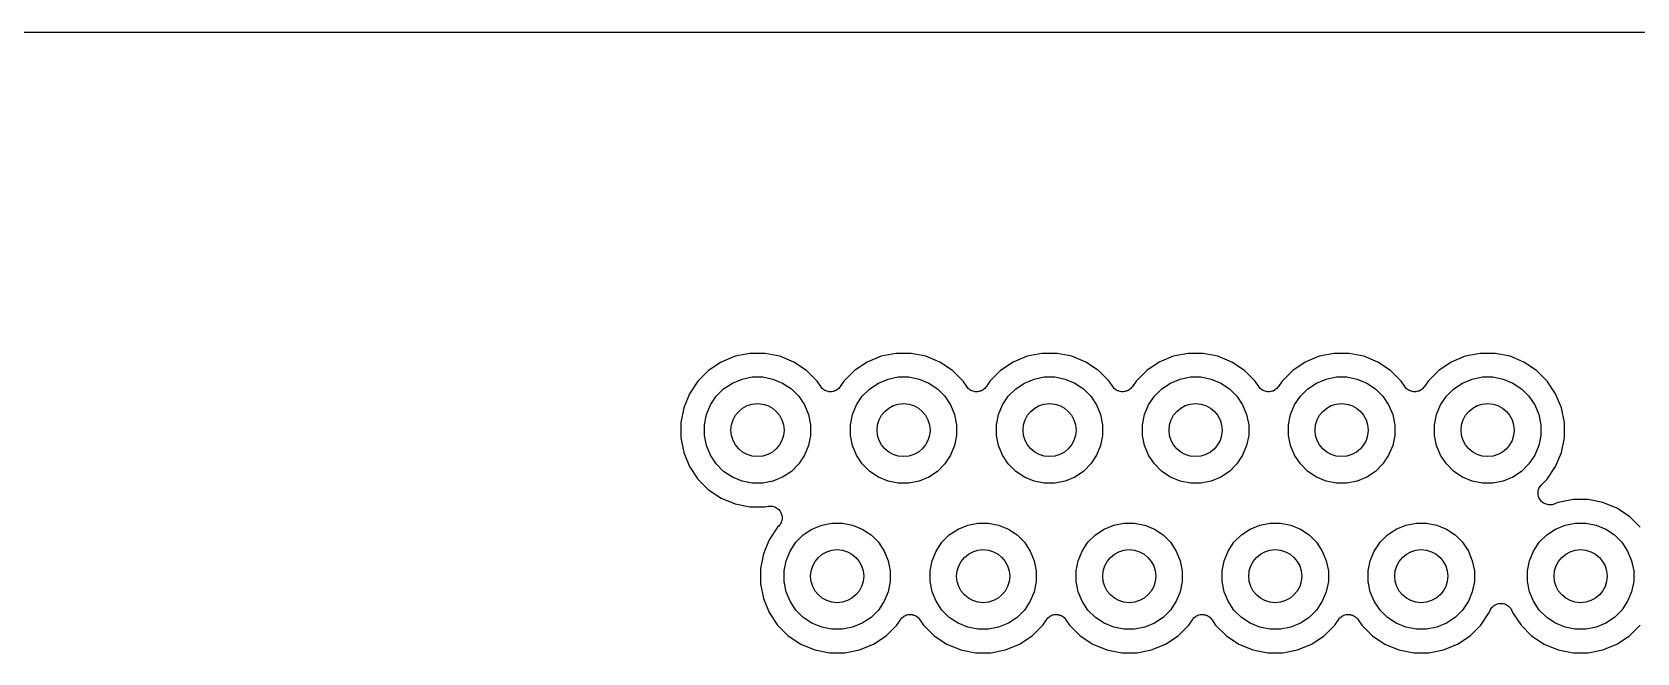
# Model space of a CAD drawing. Extents: x 1.98 to 5.9, y -3.93 to -1.98.
# Drawn here: x 4.0998 to 4.5758, y -2.1605 to -1.9765 of the extents above; entities that cross this region are included whole.
import ezdxf

# ---------------------------------------------------------------- set-up
doc = ezdxf.new("R2010")
doc.units = 0
doc.header["$MEASUREMENT"] = 0
doc.layers.add('BLACK', color=7, linetype='CONTINUOUS')

msp = doc.modelspace()

# ---------------------------------------------------------------- linework, layer by layer
at = {"layer": 'BLACK', "linetype": 'CONTINUOUS'}
for p, q in [((2.27122, -1.97649), (5.89403, -1.97649)), ((4.30419, -2.07433), (4.30046, -2.07682)), ((4.30833, -2.07261), (4.30419, -2.07433)), ((4.31272, -2.07174), (4.30833, -2.07261)), ((4.3172, -2.07174), (4.31272, -2.07174)), ((4.3216, -2.07261), (4.3172, -2.07174)), ((4.32574, -2.07433), (4.3216, -2.07261)), ((4.32946, -2.07682), (4.32574, -2.07433)), ((4.34749, -2.07433), (4.34377, -2.07682)), ((4.35163, -2.07261), (4.34749, -2.07433)), ((4.35603, -2.07174), (4.35163, -2.07261)), ((4.36051, -2.07174), (4.35603, -2.07174)), ((4.3649, -2.07261), (4.36051, -2.07174)), ((4.36904, -2.07433), (4.3649, -2.07261)), ((4.37277, -2.07682), (4.36904, -2.07433)), ((4.3908, -2.07433), (4.38707, -2.07682)), ((4.39494, -2.07261), (4.3908, -2.07433)), ((4.39933, -2.07174), (4.39494, -2.07261)), ((4.40382, -2.07174), (4.39933, -2.07174)), ((4.40821, -2.07261), (4.40382, -2.07174)), ((4.41235, -2.07433), (4.40821, -2.07261)), ((4.41608, -2.07682), (4.41235, -2.07433)), ((4.43411, -2.07433), (4.43038, -2.07682)), ((4.43825, -2.07261), (4.43411, -2.07433)), ((4.44264, -2.07174), (4.43825, -2.07261)), ((4.44712, -2.07174), (4.44264, -2.07174)), ((4.45152, -2.07261), (4.44712, -2.07174)), ((4.45566, -2.07433), (4.45152, -2.07261)), ((4.45938, -2.07682), (4.45566, -2.07433)), ((4.47741, -2.07433), (4.47369, -2.07682)), ((4.48155, -2.07261), (4.47741, -2.07433)), ((4.48595, -2.07174), (4.48155, -2.07261)), ((4.49043, -2.07174), (4.48595, -2.07174)), ((4.49482, -2.07261), (4.49043, -2.07174)), ((4.49896, -2.07433), (4.49482, -2.07261)), ((4.50269, -2.07682), (4.49896, -2.07433)), ((4.52072, -2.07433), (4.517, -2.07682)), ((4.52486, -2.07261), (4.52072, -2.07433)), ((4.52926, -2.07174), (4.52486, -2.07261)), ((4.53374, -2.07174), (4.52926, -2.07174)), ((4.53813, -2.07261), (4.53374, -2.07174)), ((4.54227, -2.07433), (4.53813, -2.07261)), ((4.546, -2.07682), (4.54227, -2.07433)), ((4.30046, -2.07682), (4.29729, -2.07999)), ((4.3075, -2.08053), (4.31037, -2.07935)), ((4.31037, -2.07935), (4.31341, -2.07874)), ((4.31341, -2.07874), (4.31651, -2.07874)), ((4.31651, -2.07874), (4.31955, -2.07935)), ((4.31955, -2.07935), (4.32242, -2.08053)), ((4.33263, -2.07999), (4.32946, -2.07682)), ((4.34377, -2.07682), (4.3406, -2.07999)), ((4.35081, -2.08053), (4.35367, -2.07935)), ((4.35367, -2.07935), (4.35672, -2.07874)), ((4.35672, -2.07874), (4.35982, -2.07874)), ((4.35982, -2.07874), (4.36286, -2.07935)), ((4.36286, -2.07935), (4.36573, -2.08053)), ((4.37594, -2.07999), (4.37277, -2.07682)), ((4.38707, -2.07682), (4.38391, -2.07999)), ((4.39412, -2.08053), (4.39698, -2.07935)), ((4.39698, -2.07935), (4.40002, -2.07874)), ((4.40002, -2.07874), (4.40313, -2.07874)), ((4.40313, -2.07874), (4.40617, -2.07935)), ((4.40617, -2.07935), (4.40903, -2.08053)), ((4.41924, -2.07999), (4.41608, -2.07682)), ((4.43038, -2.07682), (4.42721, -2.07999)), ((4.43742, -2.08053), (4.44029, -2.07935)), ((4.44029, -2.07935), (4.44333, -2.07874)), ((4.44333, -2.07874), (4.44643, -2.07874)), ((4.44643, -2.07874), (4.44948, -2.07935)), ((4.44948, -2.07935), (4.45234, -2.08053)), ((4.46255, -2.07999), (4.45938, -2.07682)), ((4.47369, -2.07682), (4.47052, -2.07999)), ((4.48073, -2.08053), (4.4836, -2.07935)), ((4.4836, -2.07935), (4.48664, -2.07874)), ((4.48664, -2.07874), (4.48974, -2.07874)), ((4.48974, -2.07874), (4.49278, -2.07935)), ((4.49278, -2.07935), (4.49565, -2.08053)), ((4.50586, -2.07999), (4.50269, -2.07682)), ((4.517, -2.07682), (4.51383, -2.07999)), ((4.52404, -2.08053), (4.5269, -2.07935)), ((4.5269, -2.07935), (4.52994, -2.07874)), ((4.52994, -2.07874), (4.53305, -2.07874)), ((4.53305, -2.07874), (4.53609, -2.07935)), ((4.53609, -2.07935), (4.53896, -2.08053)), ((4.54917, -2.07999), (4.546, -2.07682)), ((4.2948, -2.08371), (4.29309, -2.08785)), ((4.29729, -2.07999), (4.2948, -2.08371)), ((4.301, -2.08703), (4.30273, -2.08445)), ((4.30273, -2.08445), (4.30492, -2.08226)), ((4.30492, -2.08226), (4.3075, -2.08053)), ((4.32242, -2.08053), (4.325, -2.08226)), ((4.325, -2.08226), (4.32719, -2.08445)), ((4.32719, -2.08445), (4.32892, -2.08703)), ((4.3337, -2.08159), (4.33263, -2.07999)), ((4.33392, -2.08185), (4.3337, -2.08159)), ((4.33412, -2.08211), (4.33392, -2.08185)), ((4.33413, -2.08212), (4.33412, -2.08211)), ((4.33414, -2.08212), (4.33413, -2.08212)), ((4.33439, -2.08233), (4.33414, -2.08212)), ((4.33465, -2.08255), (4.33439, -2.08233)), ((4.33466, -2.08255), (4.33465, -2.08255)), ((4.33466, -2.08256), (4.33466, -2.08255)), ((4.33496, -2.08271), (4.33466, -2.08256)), ((4.33525, -2.08287), (4.33496, -2.08271)), ((4.33526, -2.08288), (4.33525, -2.08287)), ((4.33527, -2.08288), (4.33526, -2.08288)), ((4.33559, -2.08298), (4.33527, -2.08288)), ((4.3359, -2.08308), (4.33559, -2.08298)), ((4.33591, -2.08308), (4.3359, -2.08308)), ((4.33592, -2.08308), (4.33591, -2.08308)), ((4.33625, -2.08311), (4.33592, -2.08308)), ((4.33658, -2.08315), (4.33625, -2.08311)), ((4.33659, -2.08315), (4.33658, -2.08315)), ((4.3366, -2.08315), (4.33659, -2.08315)), ((4.33693, -2.08312), (4.3366, -2.08315)), ((4.33726, -2.08309), (4.33693, -2.08312)), ((4.33727, -2.08309), (4.33726, -2.08309)), ((4.33728, -2.08309), (4.33727, -2.08309)), ((4.3376, -2.08299), (4.33728, -2.08309)), ((4.33792, -2.0829), (4.3376, -2.08299)), ((4.33793, -2.08289), (4.33792, -2.0829)), ((4.33823, -2.08274), (4.33793, -2.08289)), ((4.33793, -2.08289), (4.33793, -2.08289)), ((4.33852, -2.08258), (4.33823, -2.08274)), ((4.33853, -2.08258), (4.33852, -2.08258)), ((4.33854, -2.08257), (4.33853, -2.08258)), ((4.3388, -2.08236), (4.33854, -2.08257)), ((4.33906, -2.08216), (4.3388, -2.08236)), ((4.33907, -2.08214), (4.33906, -2.08215)), ((4.33906, -2.08215), (4.33906, -2.08216)), ((4.33929, -2.08188), (4.33907, -2.08214)), ((4.3395, -2.08163), (4.33929, -2.08188)), ((4.33951, -2.08162), (4.3395, -2.08163)), ((4.33952, -2.08159), (4.33951, -2.08162)), ((4.33951, -2.08162), (4.33951, -2.08162)), ((4.33951, -2.08162), (4.33951, -2.08162)), ((4.3406, -2.07999), (4.33952, -2.08159)), ((4.34431, -2.08703), (4.34604, -2.08445)), ((4.34604, -2.08445), (4.34823, -2.08226)), ((4.34823, -2.08226), (4.35081, -2.08053)), ((4.36573, -2.08053), (4.36831, -2.08226)), ((4.36831, -2.08226), (4.3705, -2.08445)), ((4.3705, -2.08445), (4.37222, -2.08703)), ((4.37701, -2.08159), (4.37594, -2.07999)), ((4.37722, -2.08185), (4.37701, -2.08159)), ((4.37743, -2.08211), (4.37722, -2.08185)), ((4.37744, -2.08212), (4.37743, -2.08211)), ((4.3777, -2.08233), (4.37744, -2.08212)), ((4.37744, -2.08212), (4.37744, -2.08212)), ((4.37796, -2.08255), (4.3777, -2.08233)), ((4.37797, -2.08256), (4.37796, -2.08255)), ((4.37796, -2.08255), (4.37796, -2.08255)), ((4.37827, -2.08271), (4.37797, -2.08256)), ((4.37856, -2.08287), (4.37827, -2.08271)), ((4.37857, -2.08288), (4.37856, -2.08287)), ((4.37889, -2.08298), (4.37857, -2.08288)), ((4.37857, -2.08288), (4.37857, -2.08288)), ((4.37921, -2.08308), (4.37889, -2.08298)), ((4.37922, -2.08308), (4.37921, -2.08308)), ((4.37923, -2.08308), (4.37922, -2.08308)), ((4.37956, -2.08311), (4.37923, -2.08308)), ((4.37989, -2.08315), (4.37956, -2.08311)), ((4.3799, -2.08315), (4.37989, -2.08315)), ((4.37991, -2.08315), (4.3799, -2.08315)), ((4.38024, -2.08312), (4.37991, -2.08315)), ((4.38057, -2.08309), (4.38024, -2.08312)), ((4.38058, -2.08309), (4.38057, -2.08309)), ((4.38059, -2.08309), (4.38058, -2.08309)), ((4.3809, -2.08299), (4.38059, -2.08309)), ((4.38122, -2.0829), (4.3809, -2.08299)), ((4.38123, -2.08289), (4.38122, -2.0829)), ((4.38124, -2.08289), (4.38123, -2.08289)), ((4.38154, -2.08274), (4.38124, -2.08289)), ((4.38183, -2.08258), (4.38154, -2.08274)), ((4.38184, -2.08258), (4.38183, -2.08258)), ((4.38185, -2.08257), (4.38184, -2.08258)), ((4.38211, -2.08236), (4.38185, -2.08257)), ((4.38236, -2.08216), (4.38211, -2.08236)), ((4.38237, -2.08215), (4.38236, -2.08216)), ((4.38238, -2.08214), (4.38237, -2.08215)), ((4.38259, -2.08188), (4.38238, -2.08214)), ((4.3828, -2.08163), (4.38259, -2.08188)), ((4.38281, -2.08162), (4.3828, -2.08163)), ((4.38282, -2.08162), (4.38281, -2.08162)), ((4.38281, -2.08162), (4.38281, -2.08162)), ((4.38283, -2.08159), (4.38282, -2.08162)), ((4.38391, -2.07999), (4.38283, -2.08159)), ((4.38762, -2.08703), (4.38934, -2.08445)), ((4.38934, -2.08445), (4.39154, -2.08226)), ((4.39154, -2.08226), (4.39412, -2.08053)), ((4.40903, -2.08053), (4.41161, -2.08226)), ((4.41161, -2.08226), (4.41381, -2.08445)), ((4.41381, -2.08445), (4.41553, -2.08703)), ((4.42032, -2.08159), (4.41924, -2.07999)), ((4.42053, -2.08185), (4.42032, -2.08159)), ((4.42074, -2.08211), (4.42053, -2.08185)), ((4.42075, -2.08212), (4.42074, -2.08211)), ((4.42101, -2.08233), (4.42075, -2.08212)), ((4.42075, -2.08212), (4.42075, -2.08212)), ((4.42126, -2.08255), (4.42101, -2.08233)), ((4.42127, -2.08255), (4.42126, -2.08255)), ((4.42128, -2.08256), (4.42127, -2.08255)), ((4.42157, -2.08271), (4.42128, -2.08256)), ((4.42186, -2.08287), (4.42157, -2.08271)), ((4.42187, -2.08288), (4.42186, -2.08287)), ((4.42188, -2.08288), (4.42187, -2.08288)), ((4.4222, -2.08298), (4.42188, -2.08288)), ((4.42252, -2.08308), (4.4222, -2.08298)), ((4.42253, -2.08308), (4.42252, -2.08308)), ((4.42252, -2.08308), (4.42252, -2.08308)), ((4.42287, -2.08311), (4.42253, -2.08308)), ((4.42319, -2.08315), (4.42287, -2.08311)), ((4.4232, -2.08315), (4.42319, -2.08315)), ((4.42321, -2.08315), (4.4232, -2.08315)), ((4.42355, -2.08312), (4.42321, -2.08315)), ((4.42388, -2.08309), (4.42355, -2.08312)), ((4.42389, -2.08309), (4.42388, -2.08309)), ((4.42388, -2.08309), (4.42388, -2.08309)), ((4.42421, -2.08299), (4.42389, -2.08309)), ((4.42453, -2.0829), (4.42421, -2.08299)), ((4.42454, -2.08289), (4.42453, -2.0829)), ((4.42455, -2.08289), (4.42454, -2.08289)), ((4.42484, -2.08274), (4.42455, -2.08289)), ((4.42514, -2.08258), (4.42484, -2.08274)), ((4.42515, -2.08257), (4.42514, -2.08258)), ((4.42514, -2.08258), (4.42514, -2.08258)), ((4.42541, -2.08236), (4.42515, -2.08257)), ((4.42567, -2.08216), (4.42541, -2.08236)), ((4.42568, -2.08215), (4.42567, -2.08216)), ((4.4259, -2.08188), (4.42568, -2.08214)), ((4.42568, -2.08214), (4.42568, -2.08215)), ((4.42611, -2.08163), (4.4259, -2.08188)), ((4.42612, -2.08162), (4.42611, -2.08163)), ((4.42614, -2.08159), (4.42612, -2.08162)), ((4.42612, -2.08162), (4.42612, -2.08162)), ((4.42612, -2.08162), (4.42612, -2.08162)), ((4.42721, -2.07999), (4.42614, -2.08159)), ((4.43093, -2.08703), (4.43265, -2.08445)), ((4.43265, -2.08445), (4.43484, -2.08226)), ((4.43484, -2.08226), (4.43742, -2.08053)), ((4.45234, -2.08053), (4.45492, -2.08226)), ((4.45492, -2.08226), (4.45711, -2.08445)), ((4.45711, -2.08445), (4.45884, -2.08703)), ((4.46363, -2.08159), (4.46255, -2.07999)), ((4.46384, -2.08185), (4.46363, -2.08159)), ((4.46405, -2.08211), (4.46384, -2.08185)), ((4.46405, -2.08212), (4.46405, -2.08211)), ((4.46406, -2.08212), (4.46405, -2.08212)), ((4.46432, -2.08233), (4.46406, -2.08212)), ((4.46457, -2.08255), (4.46432, -2.08233)), ((4.46458, -2.08255), (4.46457, -2.08255)), ((4.46459, -2.08256), (4.46458, -2.08255)), ((4.46488, -2.08271), (4.46459, -2.08256)), ((4.46517, -2.08287), (4.46488, -2.08271)), ((4.46518, -2.08288), (4.46517, -2.08287)), ((4.46519, -2.08288), (4.46518, -2.08288)), ((4.46551, -2.08298), (4.46519, -2.08288)), ((4.46582, -2.08308), (4.46551, -2.08298)), ((4.46583, -2.08308), (4.46582, -2.08308)), ((4.46584, -2.08308), (4.46583, -2.08308)), ((4.46617, -2.08311), (4.46584, -2.08308)), ((4.4665, -2.08315), (4.46617, -2.08311)), ((4.46651, -2.08315), (4.4665, -2.08315)), ((4.46652, -2.08315), (4.46651, -2.08315)), ((4.46685, -2.08312), (4.46652, -2.08315)), ((4.46718, -2.08309), (4.46685, -2.08312)), ((4.46719, -2.08309), (4.46718, -2.08309)), ((4.4672, -2.08309), (4.46719, -2.08309)), ((4.46752, -2.08299), (4.4672, -2.08309)), ((4.46784, -2.0829), (4.46752, -2.08299)), ((4.46785, -2.08289), (4.46784, -2.0829)), ((4.46786, -2.08289), (4.46785, -2.08289)), ((4.46815, -2.08274), (4.46786, -2.08289)), ((4.46844, -2.08258), (4.46815, -2.08274)), ((4.46845, -2.08258), (4.46844, -2.08258)), ((4.46846, -2.08257), (4.46845, -2.08258)), ((4.46872, -2.08236), (4.46846, -2.08257)), ((4.46898, -2.08216), (4.46872, -2.08236)), ((4.46899, -2.08214), (4.46898, -2.08215)), ((4.46898, -2.08215), (4.46898, -2.08216)), ((4.46921, -2.08188), (4.46899, -2.08214)), ((4.46942, -2.08163), (4.46921, -2.08188)), ((4.46943, -2.08162), (4.46942, -2.08163)), ((4.46945, -2.08159), (4.46943, -2.08162)), ((4.46943, -2.08162), (4.46943, -2.08162)), ((4.46943, -2.08162), (4.46943, -2.08162)), ((4.47052, -2.07999), (4.46945, -2.08159)), ((4.47423, -2.08703), (4.47596, -2.08445)), ((4.47596, -2.08445), (4.47815, -2.08226)), ((4.47815, -2.08226), (4.48073, -2.08053)), ((4.49565, -2.08053), (4.49823, -2.08226)), ((4.49823, -2.08226), (4.50042, -2.08445)), ((4.50042, -2.08445), (4.50214, -2.08703)), ((4.50693, -2.08159), (4.50586, -2.07999)), ((4.50714, -2.08185), (4.50693, -2.08159)), ((4.50735, -2.08211), (4.50714, -2.08185)), ((4.50736, -2.08212), (4.50735, -2.08211)), ((4.50737, -2.08212), (4.50736, -2.08212)), ((4.50762, -2.08233), (4.50737, -2.08212)), ((4.50788, -2.08255), (4.50762, -2.08233)), ((4.50789, -2.08255), (4.50788, -2.08255)), ((4.50789, -2.08256), (4.50789, -2.08255)), ((4.50819, -2.08271), (4.50789, -2.08256)), ((4.50848, -2.08287), (4.50819, -2.08271)), ((4.50849, -2.08288), (4.50848, -2.08287)), ((4.50881, -2.08298), (4.50849, -2.08288)), ((4.50849, -2.08288), (4.50849, -2.08288)), ((4.50913, -2.08308), (4.50881, -2.08298)), ((4.50914, -2.08308), (4.50913, -2.08308)), ((4.50915, -2.08308), (4.50914, -2.08308)), ((4.50948, -2.08311), (4.50915, -2.08308)), ((4.50981, -2.08315), (4.50948, -2.08311)), ((4.50982, -2.08315), (4.50981, -2.08315)), ((4.50983, -2.08315), (4.50982, -2.08315)), ((4.51016, -2.08312), (4.50983, -2.08315)), ((4.51049, -2.08309), (4.51016, -2.08312)), ((4.5105, -2.08309), (4.51049, -2.08309)), ((4.51051, -2.08309), (4.5105, -2.08309)), ((4.51082, -2.08299), (4.51051, -2.08309)), ((4.51115, -2.0829), (4.51082, -2.08299)), ((4.51116, -2.08289), (4.51115, -2.08289)), ((4.51115, -2.08289), (4.51115, -2.0829)), ((4.51146, -2.08274), (4.51116, -2.08289)), ((4.51175, -2.08258), (4.51146, -2.08274)), ((4.51176, -2.08258), (4.51175, -2.08258)), ((4.51177, -2.08257), (4.51176, -2.08258)), ((4.51203, -2.08236), (4.51177, -2.08257)), ((4.51228, -2.08216), (4.51203, -2.08236)), ((4.51229, -2.08215), (4.51228, -2.08216)), ((4.5123, -2.08214), (4.51229, -2.08215)), ((4.51251, -2.08188), (4.5123, -2.08214)), ((4.51273, -2.08163), (4.51251, -2.08188)), ((4.51274, -2.08162), (4.51273, -2.08162)), ((4.51273, -2.08162), (4.51273, -2.08163)), ((4.51275, -2.08159), (4.51274, -2.08162)), ((4.51274, -2.08162), (4.51274, -2.08162)), ((4.51383, -2.07999), (4.51275, -2.08159)), ((4.51754, -2.08703), (4.51926, -2.08445)), ((4.51926, -2.08445), (4.52146, -2.08226)), ((4.52146, -2.08226), (4.52404, -2.08053)), ((4.53896, -2.08053), (4.54153, -2.08226)), ((4.54153, -2.08226), (4.54373, -2.08445)), ((4.54373, -2.08445), (4.54545, -2.08703)), ((4.55166, -2.08371), (4.54917, -2.07999)), ((4.55337, -2.08785), (4.55166, -2.08371)), ((4.29309, -2.08785), (4.29221, -2.09225)), ((4.29982, -2.08989), (4.301, -2.08703)), ((4.32892, -2.08703), (4.3301, -2.08989)), ((4.34312, -2.08989), (4.34431, -2.08703)), ((4.37222, -2.08703), (4.37341, -2.08989)), ((4.38643, -2.08989), (4.38762, -2.08703)), ((4.41553, -2.08703), (4.41672, -2.08989)), ((4.42974, -2.08989), (4.43093, -2.08703)), ((4.45884, -2.08703), (4.46002, -2.08989)), ((4.47305, -2.08989), (4.47423, -2.08703)), ((4.50214, -2.08703), (4.50333, -2.08989)), ((4.51635, -2.08989), (4.51754, -2.08703)), ((4.54545, -2.08703), (4.54664, -2.08989)), ((4.55424, -2.09225), (4.55337, -2.08785)), ((4.29221, -2.09225), (4.29221, -2.09673)), ((4.29921, -2.09294), (4.29982, -2.08989)), ((4.29921, -2.09604), (4.29921, -2.09294)), ((4.3301, -2.08989), (4.33071, -2.09294)), ((4.33071, -2.09294), (4.33071, -2.09604)), ((4.34252, -2.09294), (4.34312, -2.08989)), ((4.34252, -2.09604), (4.34252, -2.09294)), ((4.37341, -2.08989), (4.37402, -2.09294)), ((4.37402, -2.09294), (4.37402, -2.09604)), ((4.38583, -2.09294), (4.38643, -2.08989)), ((4.38583, -2.09604), (4.38583, -2.09294)), ((4.41672, -2.08989), (4.41732, -2.09294)), ((4.41732, -2.09294), (4.41732, -2.09604)), ((4.42913, -2.09294), (4.42974, -2.08989)), ((4.42913, -2.09604), (4.42913, -2.09294)), ((4.46002, -2.08989), (4.46063, -2.09294)), ((4.46063, -2.09294), (4.46063, -2.09604)), ((4.47244, -2.09294), (4.47305, -2.08989)), ((4.47244, -2.09604), (4.47244, -2.09294)), ((4.50333, -2.08989), (4.50394, -2.09294)), ((4.50394, -2.09294), (4.50394, -2.09604)), ((4.51575, -2.09294), (4.51635, -2.08989)), ((4.51575, -2.09604), (4.51575, -2.09294)), ((4.54664, -2.08989), (4.54724, -2.09294)), ((4.54724, -2.09294), (4.54724, -2.09604)), ((4.55424, -2.09673), (4.55424, -2.09225)), ((4.29221, -2.09673), (4.29309, -2.10112)), ((4.29982, -2.09908), (4.29921, -2.09604)), ((4.33071, -2.09604), (4.3301, -2.09908)), ((4.34312, -2.09908), (4.34252, -2.09604)), ((4.37402, -2.09604), (4.37341, -2.09908)), ((4.38643, -2.09908), (4.38583, -2.09604)), ((4.41732, -2.09604), (4.41672, -2.09908)), ((4.42974, -2.09908), (4.42913, -2.09604)), ((4.46063, -2.09604), (4.46002, -2.09908)), ((4.47305, -2.09908), (4.47244, -2.09604)), ((4.50394, -2.09604), (4.50333, -2.09908)), ((4.51635, -2.09908), (4.51575, -2.09604)), ((4.54724, -2.09604), (4.54664, -2.09908)), ((4.55337, -2.10112), (4.55424, -2.09673)), ((4.29309, -2.10112), (4.2948, -2.10526)), ((4.301, -2.10195), (4.29982, -2.09908)), ((4.30273, -2.10453), (4.301, -2.10195)), ((4.32892, -2.10195), (4.32719, -2.10453)), ((4.3301, -2.09908), (4.32892, -2.10195)), ((4.34431, -2.10195), (4.34312, -2.09908)), ((4.34604, -2.10453), (4.34431, -2.10195)), ((4.37222, -2.10195), (4.3705, -2.10453)), ((4.37341, -2.09908), (4.37222, -2.10195)), ((4.38762, -2.10195), (4.38643, -2.09908)), ((4.38934, -2.10453), (4.38762, -2.10195)), ((4.41553, -2.10195), (4.41381, -2.10453)), ((4.41672, -2.09908), (4.41553, -2.10195)), ((4.43093, -2.10195), (4.42974, -2.09908)), ((4.43265, -2.10453), (4.43093, -2.10195)), ((4.45884, -2.10195), (4.45711, -2.10453)), ((4.46002, -2.09908), (4.45884, -2.10195)), ((4.47423, -2.10195), (4.47305, -2.09908)), ((4.47596, -2.10453), (4.47423, -2.10195)), ((4.50214, -2.10195), (4.50042, -2.10453)), ((4.50333, -2.09908), (4.50214, -2.10195)), ((4.51754, -2.10195), (4.51635, -2.09908)), ((4.51926, -2.10453), (4.51754, -2.10195)), ((4.54545, -2.10195), (4.54373, -2.10453)), ((4.54664, -2.09908), (4.54545, -2.10195)), ((4.55166, -2.10526), (4.55337, -2.10112)), ((4.2948, -2.10526), (4.29729, -2.10899)), ((4.30492, -2.10672), (4.30273, -2.10453)), ((4.3075, -2.10844), (4.30492, -2.10672)), ((4.325, -2.10672), (4.32242, -2.10844)), ((4.32719, -2.10453), (4.325, -2.10672)), ((4.34823, -2.10672), (4.34604, -2.10453)), ((4.35081, -2.10844), (4.34823, -2.10672)), ((4.36831, -2.10672), (4.36573, -2.10844)), ((4.3705, -2.10453), (4.36831, -2.10672)), ((4.39154, -2.10672), (4.38934, -2.10453)), ((4.39412, -2.10844), (4.39154, -2.10672)), ((4.41161, -2.10672), (4.40903, -2.10844)), ((4.41381, -2.10453), (4.41161, -2.10672)), ((4.43484, -2.10672), (4.43265, -2.10453)), ((4.43742, -2.10844), (4.43484, -2.10672)), ((4.45492, -2.10672), (4.45234, -2.10844)), ((4.45711, -2.10453), (4.45492, -2.10672)), ((4.47815, -2.10672), (4.47596, -2.10453)), ((4.48073, -2.10844), (4.47815, -2.10672)), ((4.49823, -2.10672), (4.49565, -2.10844)), ((4.50042, -2.10453), (4.49823, -2.10672)), ((4.52146, -2.10672), (4.51926, -2.10453)), ((4.52404, -2.10844), (4.52146, -2.10672)), ((4.54153, -2.10672), (4.53896, -2.10844)), ((4.54373, -2.10453), (4.54153, -2.10672)), ((4.54917, -2.10899), (4.55166, -2.10526)), ((4.29729, -2.10899), (4.30046, -2.11216)), ((4.30046, -2.11216), (4.30419, -2.11465)), ((4.31037, -2.10963), (4.3075, -2.10844)), ((4.31341, -2.11024), (4.31037, -2.10963)), ((4.31651, -2.11024), (4.31341, -2.11024)), ((4.31955, -2.10963), (4.31651, -2.11024)), ((4.32242, -2.10844), (4.31955, -2.10963)), ((4.35367, -2.10963), (4.35081, -2.10844)), ((4.35672, -2.11024), (4.35367, -2.10963)), ((4.35982, -2.11024), (4.35672, -2.11024)), ((4.36286, -2.10963), (4.35982, -2.11024)), ((4.36573, -2.10844), (4.36286, -2.10963)), ((4.39698, -2.10963), (4.39412, -2.10844)), ((4.40002, -2.11024), (4.39698, -2.10963)), ((4.40313, -2.11024), (4.40002, -2.11024)), ((4.40617, -2.10963), (4.40313, -2.11024)), ((4.40903, -2.10844), (4.40617, -2.10963)), ((4.44029, -2.10963), (4.43742, -2.10844)), ((4.44333, -2.11024), (4.44029, -2.10963)), ((4.44643, -2.11024), (4.44333, -2.11024)), ((4.44948, -2.10963), (4.44643, -2.11024)), ((4.45234, -2.10844), (4.44948, -2.10963)), ((4.4836, -2.10963), (4.48073, -2.10844)), ((4.48664, -2.11024), (4.4836, -2.10963)), ((4.48974, -2.11024), (4.48664, -2.11024)), ((4.49278, -2.10963), (4.48974, -2.11024)), ((4.49565, -2.10844), (4.49278, -2.10963)), ((4.5269, -2.10963), (4.52404, -2.10844)), ((4.52994, -2.11024), (4.5269, -2.10963)), ((4.53305, -2.11024), (4.52994, -2.11024)), ((4.53609, -2.10963), (4.53305, -2.11024)), ((4.53896, -2.10844), (4.53609, -2.10963)), ((4.54645, -2.11314), (4.54648, -2.11282)), ((4.54648, -2.11282), (4.54652, -2.11247)), ((4.54652, -2.11246), (4.54662, -2.11214)), ((4.54652, -2.11247), (4.54652, -2.11246)), ((4.54652, -2.11246), (4.54652, -2.11246)), ((4.54662, -2.11214), (4.54672, -2.11181)), ((4.54672, -2.11181), (4.54689, -2.11149)), ((4.54672, -2.11181), (4.54672, -2.11181)), ((4.54672, -2.11181), (4.54672, -2.11181)), ((4.54689, -2.11149), (4.54704, -2.11121)), ((4.54704, -2.1112), (4.54726, -2.11094)), ((4.54704, -2.11121), (4.54704, -2.1112)), ((4.54704, -2.11121), (4.54704, -2.11121)), ((4.54726, -2.11094), (4.54747, -2.11068)), ((4.54747, -2.11068), (4.54917, -2.10899)), ((4.30419, -2.11465), (4.30833, -2.11636)), ((4.30833, -2.11636), (4.31272, -2.11724)), ((4.31272, -2.11724), (4.3172, -2.11724)), ((4.3172, -2.11724), (4.31808, -2.11706)), ((4.31808, -2.11706), (4.31812, -2.11705)), ((4.31812, -2.11705), (4.31812, -2.11705)), ((4.31812, -2.11705), (4.31812, -2.11705)), ((4.31812, -2.11705), (4.31813, -2.11705)), ((4.31813, -2.11705), (4.31845, -2.11702)), ((4.31845, -2.11702), (4.3188, -2.11699)), ((4.3188, -2.11699), (4.3188, -2.11699)), ((4.3188, -2.11699), (4.31881, -2.11699)), ((4.31881, -2.11699), (4.31914, -2.11703)), ((4.31914, -2.11703), (4.31948, -2.11707)), ((4.31948, -2.11707), (4.31948, -2.11707)), ((4.31948, -2.11707), (4.31949, -2.11707)), ((4.31949, -2.11707), (4.3198, -2.11717)), ((4.3198, -2.11717), (4.32013, -2.11727)), ((4.32013, -2.11727), (4.32014, -2.11727)), ((4.32014, -2.11727), (4.32014, -2.11728)), ((4.32014, -2.11728), (4.32044, -2.11744)), ((4.32044, -2.11744), (4.32073, -2.1176)), ((4.32073, -2.1176), (4.32073, -2.1176)), ((4.32073, -2.1176), (4.32074, -2.1176)), ((4.32074, -2.1176), (4.321, -2.11782)), ((4.321, -2.11782), (4.32126, -2.11804)), ((4.54648, -2.11348), (4.54645, -2.11314)), ((4.54645, -2.11314), (4.54645, -2.11314)), ((4.54645, -2.11314), (4.54645, -2.11314)), ((4.54651, -2.11382), (4.54648, -2.11348)), ((4.54661, -2.11414), (4.54651, -2.11382)), ((4.54651, -2.11382), (4.54651, -2.11382)), ((4.54651, -2.11382), (4.54651, -2.11382)), ((4.5467, -2.11447), (4.54661, -2.11414)), ((4.54671, -2.11448), (4.5467, -2.11447)), ((4.54686, -2.11478), (4.54671, -2.11448)), ((4.54671, -2.11448), (4.54671, -2.11448)), ((4.54702, -2.11508), (4.54686, -2.11478)), ((4.54703, -2.11508), (4.54702, -2.11508)), ((4.54702, -2.11508), (4.54702, -2.11508)), ((4.54723, -2.11534), (4.54703, -2.11508)), ((4.54745, -2.11561), (4.54723, -2.11534)), ((4.54746, -2.11561), (4.54745, -2.11561)), ((4.54745, -2.11561), (4.54745, -2.11561)), ((4.54771, -2.11583), (4.54746, -2.11561)), ((4.54798, -2.11605), (4.54771, -2.11583)), ((4.54828, -2.11621), (4.54798, -2.11605)), ((4.54798, -2.11605), (4.54798, -2.11605)), ((4.54798, -2.11605), (4.54798, -2.11605)), ((4.54857, -2.11638), (4.54828, -2.11621)), ((4.54858, -2.11638), (4.54857, -2.11638)), ((4.5489, -2.11648), (4.54858, -2.11638)), ((4.54858, -2.11638), (4.54858, -2.11638)), ((4.54923, -2.11658), (4.5489, -2.11648)), ((4.54956, -2.11662), (4.54923, -2.11658)), ((4.54923, -2.11658), (4.54923, -2.11658)), ((4.54923, -2.11658), (4.54923, -2.11658)), ((4.5499, -2.11666), (4.54956, -2.11662)), ((4.54991, -2.11666), (4.5499, -2.11666)), ((4.55027, -2.11663), (4.54991, -2.11666)), ((4.54991, -2.11666), (4.54991, -2.11666)), ((4.55059, -2.1166), (4.55027, -2.11663)), ((4.55094, -2.1165), (4.55059, -2.1166)), ((4.55059, -2.1166), (4.55059, -2.1166)), ((4.55059, -2.1166), (4.55059, -2.1166)), ((4.55124, -2.11641), (4.55094, -2.1165)), ((4.55125, -2.11641), (4.55124, -2.11641)), ((4.55129, -2.11639), (4.55125, -2.11641)), ((4.55125, -2.11641), (4.55125, -2.11641)), ((4.55125, -2.11641), (4.55125, -2.11641)), ((4.55242, -2.11592), (4.55129, -2.11639)), ((4.55681, -2.11505), (4.55242, -2.11592)), ((4.5613, -2.11505), (4.55681, -2.11505)), ((4.56569, -2.11592), (4.5613, -2.11505)), ((4.56983, -2.11764), (4.56569, -2.11592)), ((4.57356, -2.12013), (4.56983, -2.11764)), ((4.32126, -2.11804), (4.32126, -2.11804)), ((4.32126, -2.11804), (4.32126, -2.11804)), ((4.32126, -2.11804), (4.32147, -2.1183)), ((4.32167, -2.12245), (4.32145, -2.12271)), ((4.32147, -2.1183), (4.32169, -2.11857)), ((4.32183, -2.12214), (4.32167, -2.12244)), ((4.32167, -2.12244), (4.32167, -2.12244)), ((4.32167, -2.12244), (4.32167, -2.12245)), ((4.32169, -2.11857), (4.32169, -2.11857)), ((4.32169, -2.11857), (4.32169, -2.11857)), ((4.32169, -2.11857), (4.32185, -2.11887)), ((4.32199, -2.12185), (4.32183, -2.12214)), ((4.32185, -2.11887), (4.322, -2.11917)), ((4.3221, -2.12151), (4.32199, -2.12184)), ((4.32199, -2.12184), (4.32199, -2.12184)), ((4.32199, -2.12184), (4.32199, -2.12185)), ((4.322, -2.11917), (4.32201, -2.11918)), ((4.32201, -2.11918), (4.32201, -2.11918)), ((4.32201, -2.11918), (4.3221, -2.11951)), ((4.3221, -2.11951), (4.3222, -2.11983)), ((4.32219, -2.12119), (4.3221, -2.12151)), ((4.32223, -2.12084), (4.32219, -2.12119)), ((4.32219, -2.12119), (4.32219, -2.12119)), ((4.32219, -2.12119), (4.32219, -2.12119)), ((4.3222, -2.11983), (4.3222, -2.11983)), ((4.3222, -2.11983), (4.3222, -2.11984)), ((4.3222, -2.11984), (4.32223, -2.12016)), ((4.32223, -2.12016), (4.32226, -2.12051)), ((4.32226, -2.12052), (4.32223, -2.12084)), ((4.32226, -2.12051), (4.32226, -2.12051)), ((4.32226, -2.12051), (4.32226, -2.12052)), ((4.33399, -2.12265), (4.33703, -2.12205)), ((4.33703, -2.12205), (4.34013, -2.12205)), ((4.34013, -2.12205), (4.34318, -2.12265)), ((4.3773, -2.12265), (4.38034, -2.12205)), ((4.38034, -2.12205), (4.38344, -2.12205)), ((4.38344, -2.12205), (4.38648, -2.12265)), ((4.4206, -2.12265), (4.42365, -2.12205)), ((4.42365, -2.12205), (4.42675, -2.12205)), ((4.42675, -2.12205), (4.42979, -2.12265)), ((4.46391, -2.12265), (4.46695, -2.12205)), ((4.46695, -2.12205), (4.47006, -2.12205)), ((4.47006, -2.12205), (4.4731, -2.12265)), ((4.50722, -2.12265), (4.51026, -2.12205)), ((4.51026, -2.12205), (4.51336, -2.12205)), ((4.51336, -2.12205), (4.5164, -2.12265)), ((4.55446, -2.12265), (4.5575, -2.12205)), ((4.5575, -2.12205), (4.56061, -2.12205)), ((4.56061, -2.12205), (4.56365, -2.12265)), ((4.57672, -2.12329), (4.57356, -2.12013)), ((4.31842, -2.12702), (4.31671, -2.13116)), ((4.32091, -2.12329), (4.31842, -2.12702)), ((4.32124, -2.12297), (4.32091, -2.12329)), ((4.32145, -2.12271), (4.32124, -2.12297)), ((4.32635, -2.12776), (4.32854, -2.12556)), ((4.32854, -2.12556), (4.33112, -2.12384)), ((4.33112, -2.12384), (4.33399, -2.12265)), ((4.34318, -2.12265), (4.34604, -2.12384)), ((4.34604, -2.12384), (4.34862, -2.12556)), ((4.34862, -2.12556), (4.35081, -2.12776)), ((4.36966, -2.12776), (4.37185, -2.12556)), ((4.37185, -2.12556), (4.37443, -2.12384)), ((4.37443, -2.12384), (4.3773, -2.12265)), ((4.38648, -2.12265), (4.38935, -2.12384)), ((4.38935, -2.12384), (4.39193, -2.12556)), ((4.39193, -2.12556), (4.39412, -2.12776)), ((4.41296, -2.12776), (4.41516, -2.12556)), ((4.41516, -2.12556), (4.41774, -2.12384)), ((4.41774, -2.12384), (4.4206, -2.12265)), ((4.42979, -2.12265), (4.43266, -2.12384)), ((4.43266, -2.12384), (4.43524, -2.12556)), ((4.43524, -2.12556), (4.43743, -2.12776)), ((4.45627, -2.12776), (4.45847, -2.12556)), ((4.45847, -2.12556), (4.46104, -2.12384)), ((4.46104, -2.12384), (4.46391, -2.12265)), ((4.4731, -2.12265), (4.47596, -2.12384)), ((4.47596, -2.12384), (4.47854, -2.12556)), ((4.47854, -2.12556), (4.48074, -2.12776)), ((4.49958, -2.12776), (4.50177, -2.12556)), ((4.50177, -2.12556), (4.50435, -2.12384)), ((4.50435, -2.12384), (4.50722, -2.12265)), ((4.5164, -2.12265), (4.51927, -2.12384)), ((4.51927, -2.12384), (4.52185, -2.12556)), ((4.52185, -2.12556), (4.52404, -2.12776)), ((4.54682, -2.12776), (4.54902, -2.12556)), ((4.54902, -2.12556), (4.5516, -2.12384)), ((4.5516, -2.12384), (4.55446, -2.12265)), ((4.56365, -2.12265), (4.56651, -2.12384)), ((4.56651, -2.12384), (4.56909, -2.12556)), ((4.56909, -2.12556), (4.57129, -2.12776)), ((4.31671, -2.13116), (4.31583, -2.13555)), ((4.32344, -2.1332), (4.32463, -2.13034)), ((4.32463, -2.13034), (4.32635, -2.12776)), ((4.35081, -2.12776), (4.35254, -2.13034)), ((4.35254, -2.13034), (4.35373, -2.1332)), ((4.36675, -2.1332), (4.36793, -2.13034)), ((4.36793, -2.13034), (4.36966, -2.12776)), ((4.39412, -2.12776), (4.39585, -2.13034)), ((4.39585, -2.13034), (4.39703, -2.1332)), ((4.41005, -2.1332), (4.41124, -2.13034)), ((4.41124, -2.13034), (4.41296, -2.12776)), ((4.43743, -2.12776), (4.43915, -2.13034)), ((4.43915, -2.13034), (4.44034, -2.1332)), ((4.45336, -2.1332), (4.45455, -2.13034)), ((4.45455, -2.13034), (4.45627, -2.12776)), ((4.48074, -2.12776), (4.48246, -2.13034)), ((4.48246, -2.13034), (4.48365, -2.1332)), ((4.49667, -2.1332), (4.49786, -2.13034)), ((4.49786, -2.13034), (4.49958, -2.12776)), ((4.52404, -2.12776), (4.52577, -2.13034)), ((4.52577, -2.13034), (4.52695, -2.1332)), ((4.54391, -2.1332), (4.5451, -2.13034)), ((4.5451, -2.13034), (4.54682, -2.12776)), ((4.57129, -2.12776), (4.57301, -2.13034)), ((4.57301, -2.13034), (4.5742, -2.1332)), ((4.31583, -2.13555), (4.31583, -2.14004)), ((4.32283, -2.13624), (4.32344, -2.1332)), ((4.32283, -2.13935), (4.32283, -2.13624)), ((4.35373, -2.1332), (4.35433, -2.13624)), ((4.35433, -2.13624), (4.35433, -2.13935)), ((4.36614, -2.13624), (4.36675, -2.1332)), ((4.36614, -2.13935), (4.36614, -2.13624)), ((4.39703, -2.1332), (4.39764, -2.13624)), ((4.39764, -2.13624), (4.39764, -2.13935)), ((4.40945, -2.13624), (4.41005, -2.1332)), ((4.40945, -2.13935), (4.40945, -2.13624)), ((4.44034, -2.1332), (4.44094, -2.13624)), ((4.44094, -2.13624), (4.44094, -2.13935)), ((4.45276, -2.13624), (4.45336, -2.1332)), ((4.45276, -2.13935), (4.45276, -2.13624)), ((4.48365, -2.1332), (4.48425, -2.13624)), ((4.48425, -2.13624), (4.48425, -2.13935)), ((4.49606, -2.13624), (4.49667, -2.1332)), ((4.49606, -2.13935), (4.49606, -2.13624)), ((4.52695, -2.1332), (4.52756, -2.13624)), ((4.52756, -2.13624), (4.52756, -2.13935)), ((4.54331, -2.13624), (4.54391, -2.1332)), ((4.54331, -2.13935), (4.54331, -2.13624)), ((4.5742, -2.1332), (4.5748, -2.13624)), ((4.5748, -2.13624), (4.5748, -2.13935)), ((4.31583, -2.14004), (4.31671, -2.14443)), ((4.32344, -2.14239), (4.32283, -2.13935)), ((4.35433, -2.13935), (4.35373, -2.14239)), ((4.36675, -2.14239), (4.36614, -2.13935)), ((4.39764, -2.13935), (4.39703, -2.14239)), ((4.41005, -2.14239), (4.40945, -2.13935)), ((4.44094, -2.13935), (4.44034, -2.14239)), ((4.45336, -2.14239), (4.45276, -2.13935)), ((4.48425, -2.13935), (4.48365, -2.14239)), ((4.49667, -2.14239), (4.49606, -2.13935)), ((4.52756, -2.13935), (4.52695, -2.14239)), ((4.54391, -2.14239), (4.54331, -2.13935)), ((4.5748, -2.13935), (4.5742, -2.14239)), ((4.31671, -2.14443), (4.31842, -2.14857)), ((4.32463, -2.14525), (4.32344, -2.14239)), ((4.32635, -2.14783), (4.32463, -2.14525)), ((4.35254, -2.14525), (4.35081, -2.14783)), ((4.35373, -2.14239), (4.35254, -2.14525)), ((4.36793, -2.14525), (4.36675, -2.14239)), ((4.36966, -2.14783), (4.36793, -2.14525)), ((4.39585, -2.14525), (4.39412, -2.14783)), ((4.39703, -2.14239), (4.39585, -2.14525)), ((4.41124, -2.14525), (4.41005, -2.14239)), ((4.41296, -2.14783), (4.41124, -2.14525)), ((4.43915, -2.14525), (4.43743, -2.14783)), ((4.44034, -2.14239), (4.43915, -2.14525)), ((4.45455, -2.14525), (4.45336, -2.14239)), ((4.45627, -2.14783), (4.45455, -2.14525)), ((4.48246, -2.14525), (4.48074, -2.14783)), ((4.48365, -2.14239), (4.48246, -2.14525)), ((4.49786, -2.14525), (4.49667, -2.14239)), ((4.49958, -2.14783), (4.49786, -2.14525)), ((4.52577, -2.14525), (4.52404, -2.14783)), ((4.52695, -2.14239), (4.52577, -2.14525)), ((4.53326, -2.14664), (4.53351, -2.14643)), ((4.53351, -2.14643), (4.53352, -2.14643)), ((4.53352, -2.14642), (4.53383, -2.14626)), ((4.53352, -2.14643), (4.53352, -2.14642)), ((4.53383, -2.14626), (4.53412, -2.14611)), ((4.53412, -2.14611), (4.53412, -2.14611)), ((4.53412, -2.14611), (4.53413, -2.14611)), ((4.53413, -2.14611), (4.53445, -2.14601)), ((4.53445, -2.14601), (4.53477, -2.14592)), ((4.53477, -2.14592), (4.53478, -2.14592)), ((4.53478, -2.14592), (4.53512, -2.14589)), ((4.53478, -2.14592), (4.53478, -2.14592)), ((4.53512, -2.14589), (4.53545, -2.14586)), ((4.53545, -2.14586), (4.53546, -2.14586)), ((4.53546, -2.14586), (4.53546, -2.14586)), ((4.53546, -2.14586), (4.53581, -2.14589)), ((4.53581, -2.14589), (4.53613, -2.14593)), ((4.53613, -2.14593), (4.53614, -2.14593)), ((4.53614, -2.14593), (4.53614, -2.14593)), ((4.53614, -2.14593), (4.53646, -2.14603)), ((4.53646, -2.14603), (4.53678, -2.14613)), ((4.53678, -2.14613), (4.53679, -2.14613)), ((4.53679, -2.14613), (4.53679, -2.14613)), ((4.53679, -2.14613), (4.53709, -2.14629)), ((4.53709, -2.14629), (4.53739, -2.14645)), ((4.5451, -2.14525), (4.54391, -2.14239)), ((4.54682, -2.14783), (4.5451, -2.14525)), ((4.57301, -2.14525), (4.57129, -2.14783)), ((4.5742, -2.14239), (4.57301, -2.14525)), ((4.31842, -2.14857), (4.32091, -2.1523)), ((4.32854, -2.15003), (4.32635, -2.14783)), ((4.33112, -2.15175), (4.32854, -2.15003)), ((4.34862, -2.15003), (4.34604, -2.15175)), ((4.35081, -2.14783), (4.34862, -2.15003)), ((4.35625, -2.1523), (4.35733, -2.15069)), ((4.35733, -2.15069), (4.35734, -2.15066)), ((4.35734, -2.15066), (4.35735, -2.15065)), ((4.35734, -2.15066), (4.35734, -2.15066)), ((4.35734, -2.15066), (4.35734, -2.15066)), ((4.35735, -2.15065), (4.35757, -2.1504)), ((4.35757, -2.1504), (4.35778, -2.15014)), ((4.35778, -2.15014), (4.35779, -2.15013)), ((4.35779, -2.15013), (4.35805, -2.14992)), ((4.35779, -2.15013), (4.35779, -2.15013)), ((4.35805, -2.14992), (4.35831, -2.14971)), ((4.35831, -2.14971), (4.35832, -2.14971)), ((4.35832, -2.14971), (4.35833, -2.1497)), ((4.35833, -2.1497), (4.35862, -2.14955)), ((4.35862, -2.14955), (4.35892, -2.14939)), ((4.35892, -2.14939), (4.35893, -2.14939)), ((4.35893, -2.14939), (4.35925, -2.14929)), ((4.35893, -2.14939), (4.35893, -2.14939)), ((4.35925, -2.14929), (4.35957, -2.1492)), ((4.35957, -2.1492), (4.35958, -2.1492)), ((4.35958, -2.1492), (4.35959, -2.14919)), ((4.35959, -2.14919), (4.35992, -2.14916)), ((4.35992, -2.14916), (4.36025, -2.14913)), ((4.36025, -2.14913), (4.36026, -2.14913)), ((4.36026, -2.14913), (4.36027, -2.14913)), ((4.36027, -2.14913), (4.3606, -2.14917)), ((4.3606, -2.14917), (4.36093, -2.1492)), ((4.36093, -2.1492), (4.36094, -2.14921)), ((4.36094, -2.14921), (4.36095, -2.14921)), ((4.36095, -2.14921), (4.36127, -2.14931)), ((4.36127, -2.14931), (4.36158, -2.1494)), ((4.36158, -2.1494), (4.36159, -2.14941)), ((4.36159, -2.14941), (4.3616, -2.14941)), ((4.3616, -2.14941), (4.36189, -2.14957)), ((4.36189, -2.14957), (4.36219, -2.14973)), ((4.36219, -2.14973), (4.36219, -2.14973)), ((4.36219, -2.14973), (4.3622, -2.14974)), ((4.3622, -2.14974), (4.36246, -2.14995)), ((4.36246, -2.14995), (4.36271, -2.15016)), ((4.36271, -2.15016), (4.36272, -2.15017)), ((4.36272, -2.15017), (4.36273, -2.15017)), ((4.36273, -2.15017), (4.36294, -2.15043)), ((4.36294, -2.15043), (4.36315, -2.15069)), ((4.36315, -2.15069), (4.36422, -2.1523)), ((4.37185, -2.15003), (4.36966, -2.14783)), ((4.37443, -2.15175), (4.37185, -2.15003)), ((4.39193, -2.15003), (4.38935, -2.15175)), ((4.39412, -2.14783), (4.39193, -2.15003)), ((4.39956, -2.1523), (4.40063, -2.15069)), ((4.40063, -2.15069), (4.40065, -2.15066)), ((4.40065, -2.15066), (4.40066, -2.15065)), ((4.40065, -2.15066), (4.40065, -2.15066)), ((4.40065, -2.15066), (4.40065, -2.15066)), ((4.40066, -2.15065), (4.40087, -2.1504)), ((4.40087, -2.1504), (4.40109, -2.15014)), ((4.40109, -2.15014), (4.4011, -2.15013)), ((4.4011, -2.15013), (4.40136, -2.14992)), ((4.4011, -2.15013), (4.4011, -2.15013)), ((4.40136, -2.14992), (4.40162, -2.14971)), ((4.40162, -2.14971), (4.40163, -2.14971)), ((4.40163, -2.1497), (4.40193, -2.14955)), ((4.40163, -2.14971), (4.40163, -2.1497)), ((4.40193, -2.14955), (4.40222, -2.14939)), ((4.40222, -2.14939), (4.40223, -2.14939)), ((4.40223, -2.14939), (4.40224, -2.14939)), ((4.40224, -2.14939), (4.40256, -2.14929)), ((4.40256, -2.14929), (4.40288, -2.1492)), ((4.40288, -2.1492), (4.40289, -2.1492)), ((4.40289, -2.1492), (4.4029, -2.14919)), ((4.4029, -2.14919), (4.40323, -2.14916)), ((4.40323, -2.14916), (4.40356, -2.14913)), ((4.40356, -2.14913), (4.40357, -2.14913)), ((4.40357, -2.14913), (4.40358, -2.14913)), ((4.40358, -2.14913), (4.40391, -2.14917)), ((4.40391, -2.14917), (4.40424, -2.1492)), ((4.40424, -2.1492), (4.40425, -2.14921)), ((4.40425, -2.14921), (4.40426, -2.14921)), ((4.40426, -2.14921), (4.40457, -2.14931)), ((4.40457, -2.14931), (4.40489, -2.1494)), ((4.40489, -2.1494), (4.4049, -2.14941)), ((4.4049, -2.14941), (4.40491, -2.14941)), ((4.40491, -2.14941), (4.4052, -2.14957)), ((4.4052, -2.14957), (4.40549, -2.14973)), ((4.40549, -2.14973), (4.4055, -2.14973)), ((4.4055, -2.14973), (4.40551, -2.14974)), ((4.40551, -2.14974), (4.40577, -2.14995)), ((4.40577, -2.14995), (4.40602, -2.15016)), ((4.40602, -2.15016), (4.40603, -2.15017)), ((4.40603, -2.15017), (4.40603, -2.15017)), ((4.40603, -2.15017), (4.40624, -2.15043)), ((4.40624, -2.15043), (4.40645, -2.15069)), ((4.40645, -2.15069), (4.40753, -2.1523)), ((4.41516, -2.15003), (4.41296, -2.14783)), ((4.41774, -2.15175), (4.41516, -2.15003)), ((4.43524, -2.15003), (4.43266, -2.15175)), ((4.43743, -2.14783), (4.43524, -2.15003)), ((4.44287, -2.1523), (4.44394, -2.15069)), ((4.44394, -2.15069), (4.44396, -2.15066)), ((4.44396, -2.15066), (4.44397, -2.15065)), ((4.44396, -2.15066), (4.44396, -2.15066)), ((4.44396, -2.15066), (4.44396, -2.15066)), ((4.44397, -2.15065), (4.44418, -2.1504)), ((4.44418, -2.1504), (4.4444, -2.15014)), ((4.4444, -2.15014), (4.4444, -2.15013)), ((4.4444, -2.15013), (4.44441, -2.15013)), ((4.44441, -2.15013), (4.44466, -2.14992)), ((4.44466, -2.14992), (4.44493, -2.14971)), ((4.44493, -2.14971), (4.44494, -2.1497)), ((4.44493, -2.14971), (4.44493, -2.14971)), ((4.44494, -2.1497), (4.44524, -2.14955)), ((4.44524, -2.14955), (4.44553, -2.14939)), ((4.44553, -2.14939), (4.44554, -2.14939)), ((4.44554, -2.14939), (4.44555, -2.14939)), ((4.44555, -2.14939), (4.44587, -2.14929)), ((4.44587, -2.14929), (4.44619, -2.1492)), ((4.44619, -2.1492), (4.4462, -2.14919)), ((4.44619, -2.1492), (4.44619, -2.1492)), ((4.4462, -2.14919), (4.44653, -2.14916)), ((4.44653, -2.14916), (4.44687, -2.14913)), ((4.44687, -2.14913), (4.44687, -2.14913)), ((4.44687, -2.14913), (4.44688, -2.14913)), ((4.44688, -2.14913), (4.44722, -2.14917)), ((4.44722, -2.14917), (4.44755, -2.1492)), ((4.44755, -2.1492), (4.44755, -2.14921)), ((4.44755, -2.14921), (4.44756, -2.14921)), ((4.44756, -2.14921), (4.44788, -2.14931)), ((4.44788, -2.14931), (4.4482, -2.1494)), ((4.4482, -2.1494), (4.44821, -2.14941)), ((4.44821, -2.14941), (4.44822, -2.14941)), ((4.44822, -2.14941), (4.44851, -2.14957)), ((4.44851, -2.14957), (4.4488, -2.14973)), ((4.4488, -2.14973), (4.44881, -2.14973)), ((4.44881, -2.14973), (4.44882, -2.14974)), ((4.44882, -2.14974), (4.44907, -2.14995)), ((4.44907, -2.14995), (4.44933, -2.15016)), ((4.44933, -2.15016), (4.44933, -2.15017)), ((4.44933, -2.15017), (4.44934, -2.15017)), ((4.44934, -2.15017), (4.44955, -2.15043)), ((4.44955, -2.15043), (4.44976, -2.15069)), ((4.44976, -2.15069), (4.45083, -2.1523)), ((4.45847, -2.15003), (4.45627, -2.14783)), ((4.46104, -2.15175), (4.45847, -2.15003)), ((4.47854, -2.15003), (4.47596, -2.15175)), ((4.48074, -2.14783), (4.47854, -2.15003)), ((4.48617, -2.1523), (4.48725, -2.15069)), ((4.48725, -2.15069), (4.48726, -2.15066)), ((4.48726, -2.15066), (4.48726, -2.15066)), ((4.48726, -2.15066), (4.48727, -2.15066)), ((4.48727, -2.15065), (4.48749, -2.1504)), ((4.48727, -2.15066), (4.48727, -2.15065)), ((4.48749, -2.1504), (4.4877, -2.15014)), ((4.4877, -2.15014), (4.48771, -2.15013)), ((4.48771, -2.15013), (4.48772, -2.15013)), ((4.48772, -2.15013), (4.48797, -2.14992)), ((4.48797, -2.14992), (4.48823, -2.14971)), ((4.48823, -2.14971), (4.48824, -2.14971)), ((4.48824, -2.14971), (4.48825, -2.1497)), ((4.48825, -2.1497), (4.48854, -2.14955)), ((4.48854, -2.14955), (4.48884, -2.14939)), ((4.48884, -2.14939), (4.48885, -2.14939)), ((4.48885, -2.14939), (4.48918, -2.14929)), ((4.48885, -2.14939), (4.48885, -2.14939)), ((4.48918, -2.14929), (4.48949, -2.1492)), ((4.48949, -2.1492), (4.4895, -2.1492)), ((4.4895, -2.1492), (4.48951, -2.14919)), ((4.48951, -2.14919), (4.48984, -2.14916)), ((4.48984, -2.14916), (4.49017, -2.14913)), ((4.49017, -2.14913), (4.49018, -2.14913)), ((4.49018, -2.14913), (4.49019, -2.14913)), ((4.49019, -2.14913), (4.49052, -2.14917)), ((4.49052, -2.14917), (4.49085, -2.1492)), ((4.49085, -2.1492), (4.49086, -2.14921)), ((4.49086, -2.14921), (4.49087, -2.14921)), ((4.49087, -2.14921), (4.49119, -2.14931)), ((4.49119, -2.14931), (4.49151, -2.1494)), ((4.49151, -2.1494), (4.49151, -2.14941)), ((4.49151, -2.14941), (4.49152, -2.14941)), ((4.49152, -2.14941), (4.49181, -2.14957)), ((4.49181, -2.14957), (4.49211, -2.14973)), ((4.49211, -2.14973), (4.49211, -2.14973)), ((4.49211, -2.14973), (4.49212, -2.14974)), ((4.49212, -2.14974), (4.49238, -2.14995)), ((4.49238, -2.14995), (4.49263, -2.15016)), ((4.49263, -2.15016), (4.49264, -2.15017)), ((4.49264, -2.15017), (4.49265, -2.15017)), ((4.49265, -2.15017), (4.49286, -2.15043)), ((4.49286, -2.15043), (4.49307, -2.15069)), ((4.49307, -2.15069), (4.49414, -2.1523)), ((4.50177, -2.15003), (4.49958, -2.14783)), ((4.50435, -2.15175), (4.50177, -2.15003)), ((4.52185, -2.15003), (4.51927, -2.15175)), ((4.52404, -2.14783), (4.52185, -2.15003)), ((4.52948, -2.1523), (4.53197, -2.14857)), ((4.53197, -2.14857), (4.5322, -2.14802)), ((4.5322, -2.14802), (4.53221, -2.14798)), ((4.53221, -2.14798), (4.53222, -2.14797)), ((4.53221, -2.14798), (4.53221, -2.14798)), ((4.53221, -2.14798), (4.53221, -2.14798)), ((4.53222, -2.14797), (4.53238, -2.14768)), ((4.53238, -2.14768), (4.53254, -2.14738)), ((4.53254, -2.14738), (4.53255, -2.14738)), ((4.53255, -2.14737), (4.53276, -2.14712)), ((4.53255, -2.14738), (4.53255, -2.14737)), ((4.53276, -2.14712), (4.53298, -2.14686)), ((4.53298, -2.14686), (4.53299, -2.14685)), ((4.53298, -2.14686), (4.53298, -2.14686)), ((4.53299, -2.14685), (4.53326, -2.14664)), ((4.53739, -2.14645), (4.53739, -2.14645)), ((4.53739, -2.14645), (4.5374, -2.14646)), ((4.5374, -2.14646), (4.53766, -2.14668)), ((4.53766, -2.14668), (4.53791, -2.14689)), ((4.53791, -2.14689), (4.53792, -2.14689)), ((4.53792, -2.14689), (4.53792, -2.14689)), ((4.53792, -2.14689), (4.53814, -2.14716)), ((4.53814, -2.14716), (4.53834, -2.14741)), ((4.53834, -2.14741), (4.53835, -2.14742)), ((4.53835, -2.14742), (4.53835, -2.14742)), ((4.53835, -2.14742), (4.53851, -2.14772)), ((4.53851, -2.14772), (4.53867, -2.14802)), ((4.53867, -2.14802), (4.5389, -2.14857)), ((4.5389, -2.14857), (4.54139, -2.1523)), ((4.54902, -2.15003), (4.54682, -2.14783)), ((4.5516, -2.15175), (4.54902, -2.15003)), ((4.56909, -2.15003), (4.56651, -2.15175)), ((4.57129, -2.14783), (4.56909, -2.15003)), ((4.32091, -2.1523), (4.32408, -2.15546)), ((4.32408, -2.15546), (4.32781, -2.15795)), ((4.33399, -2.15294), (4.33112, -2.15175)), ((4.33703, -2.15354), (4.33399, -2.15294)), ((4.34013, -2.15354), (4.33703, -2.15354)), ((4.34318, -2.15294), (4.34013, -2.15354)), ((4.34604, -2.15175), (4.34318, -2.15294)), ((4.34936, -2.15795), (4.35308, -2.15546)), ((4.35308, -2.15546), (4.35625, -2.1523)), ((4.36422, -2.1523), (4.36739, -2.15546)), ((4.36739, -2.15546), (4.37111, -2.15795)), ((4.3773, -2.15294), (4.37443, -2.15175)), ((4.38034, -2.15354), (4.3773, -2.15294)), ((4.38344, -2.15354), (4.38034, -2.15354)), ((4.38648, -2.15294), (4.38344, -2.15354)), ((4.38935, -2.15175), (4.38648, -2.15294)), ((4.39266, -2.15795), (4.39639, -2.15546)), ((4.39639, -2.15546), (4.39956, -2.1523)), ((4.40753, -2.1523), (4.4107, -2.15546)), ((4.4107, -2.15546), (4.41442, -2.15795)), ((4.4206, -2.15294), (4.41774, -2.15175)), ((4.42365, -2.15354), (4.4206, -2.15294)), ((4.42675, -2.15354), (4.42365, -2.15354)), ((4.42979, -2.15294), (4.42675, -2.15354)), ((4.43266, -2.15175), (4.42979, -2.15294)), ((4.43597, -2.15795), (4.4397, -2.15546)), ((4.4397, -2.15546), (4.44287, -2.1523)), ((4.45083, -2.1523), (4.454, -2.15546)), ((4.454, -2.15546), (4.45773, -2.15795)), ((4.46391, -2.15294), (4.46104, -2.15175)), ((4.46695, -2.15354), (4.46391, -2.15294)), ((4.47006, -2.15354), (4.46695, -2.15354)), ((4.4731, -2.15294), (4.47006, -2.15354)), ((4.47596, -2.15175), (4.4731, -2.15294)), ((4.47928, -2.15795), (4.483, -2.15546)), ((4.483, -2.15546), (4.48617, -2.1523)), ((4.49414, -2.1523), (4.49731, -2.15546)), ((4.49731, -2.15546), (4.50104, -2.15795)), ((4.50722, -2.15294), (4.50435, -2.15175)), ((4.51026, -2.15354), (4.50722, -2.15294)), ((4.51336, -2.15354), (4.51026, -2.15354)), ((4.5164, -2.15294), (4.51336, -2.15354)), ((4.51927, -2.15175), (4.5164, -2.15294)), ((4.52259, -2.15795), (4.52631, -2.15546)), ((4.52631, -2.15546), (4.52948, -2.1523)), ((4.54139, -2.1523), (4.54455, -2.15546)), ((4.54455, -2.15546), (4.54828, -2.15795)), ((4.55446, -2.15294), (4.5516, -2.15175)), ((4.5575, -2.15354), (4.55446, -2.15294)), ((4.56061, -2.15354), (4.5575, -2.15354)), ((4.56365, -2.15294), (4.56061, -2.15354)), ((4.56651, -2.15175), (4.56365, -2.15294)), ((4.56983, -2.15795), (4.57356, -2.15546)), ((4.57356, -2.15546), (4.57672, -2.1523)), ((4.32781, -2.15795), (4.33195, -2.15967)), ((4.33195, -2.15967), (4.33634, -2.16054)), ((4.33634, -2.16054), (4.34082, -2.16054)), ((4.34082, -2.16054), (4.34522, -2.15967)), ((4.34522, -2.15967), (4.34936, -2.15795)), ((4.37111, -2.15795), (4.37525, -2.15967)), ((4.37525, -2.15967), (4.37965, -2.16054)), ((4.37965, -2.16054), (4.38413, -2.16054)), ((4.38413, -2.16054), (4.38853, -2.15967)), ((4.38853, -2.15967), (4.39266, -2.15795)), ((4.41442, -2.15795), (4.41856, -2.15967)), ((4.41856, -2.15967), (4.42296, -2.16054)), ((4.42296, -2.16054), (4.42744, -2.16054)), ((4.42744, -2.16054), (4.43183, -2.15967)), ((4.43183, -2.15967), (4.43597, -2.15795)), ((4.45773, -2.15795), (4.46187, -2.15967)), ((4.46187, -2.15967), (4.46626, -2.16054)), ((4.46626, -2.16054), (4.47074, -2.16054)), ((4.47074, -2.16054), (4.47514, -2.15967)), ((4.47514, -2.15967), (4.47928, -2.15795)), ((4.50104, -2.15795), (4.50518, -2.15967)), ((4.50518, -2.15967), (4.50957, -2.16054)), ((4.50957, -2.16054), (4.51405, -2.16054)), ((4.51405, -2.16054), (4.51845, -2.15967)), ((4.51845, -2.15967), (4.52259, -2.15795)), ((4.54828, -2.15795), (4.55242, -2.15967)), ((4.55242, -2.15967), (4.55681, -2.16054)), ((4.55681, -2.16054), (4.5613, -2.16054)), ((4.5613, -2.16054), (4.56569, -2.15967)), ((4.56569, -2.15967), (4.56983, -2.15795))]:
    msp.add_line(p, q, dxfattribs=at)
at = {"layer": 'BLACK'}
for centre in [(4.31496, -2.09449), (4.35827, -2.09449), (4.40157, -2.09449), (4.44488, -2.09449), (4.48819, -2.09449), (4.5315, -2.09449), (4.33858, -2.1378), (4.38189, -2.1378), (4.4252, -2.1378), (4.4685, -2.1378), (4.51181, -2.1378), (4.55906, -2.1378)]:
    msp.add_circle(centre, 0.00787, dxfattribs=at)

doc.saveas('drawing.dxf')
